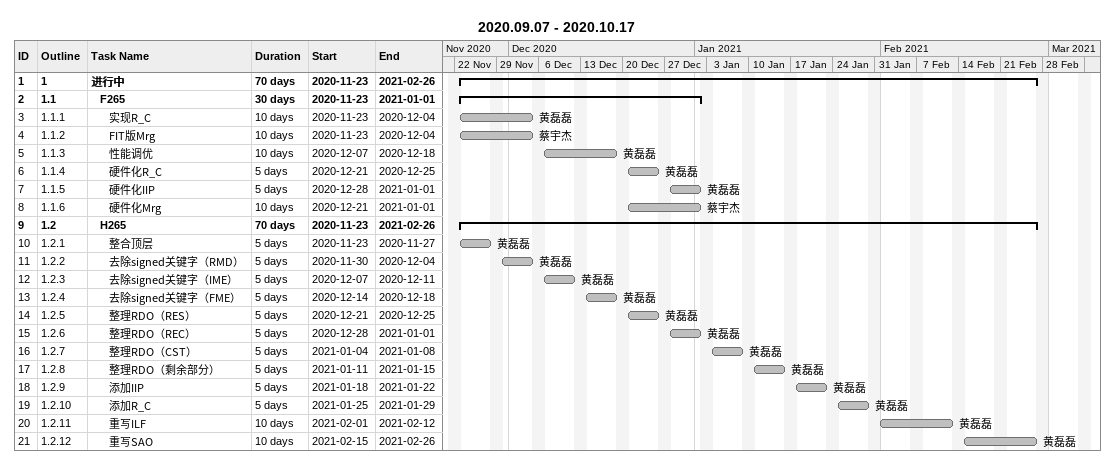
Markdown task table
2020.09.07 - 2020.10.17

| ID | WBS | Task | Duration | Start | Finish | Resources |
|---|---|---|---|---|---|---|
| 1 | 1 | **进行中** | 70d | 2020-11-23 | 2021-02-26 |  |
| 2 | 1.1 | **F265** | 30d | 2020-11-23 | 2021-01-01 |  |
| 3 | 1.1.1 | 实现R_C | 10d | 2020-11-23 | 2020-12-04 | 黄磊磊 |
| 4 | 1.1.2 | FIT版Mrg | 10d | 2020-11-23 | 2020-12-04 | 蔡宇杰 |
| 5 | 1.1.3 | 性能调优 | 10d | 2020-12-07 | 2020-12-18 | 黄磊磊 |
| 6 | 1.1.4 | 硬件化R_C | 5d | 2020-12-21 | 2020-12-25 | 黄磊磊 |
| 7 | 1.1.5 | 硬件化IIP | 5d | 2020-12-28 | 2021-01-01 | 黄磊磊 |
| 8 | 1.1.6 | 硬件化Mrg | 10d | 2020-12-21 | 2021-01-01 | 蔡宇杰 |
| 9 | 1.2 | **H265** | 70d | 2020-11-23 | 2021-02-26 |  |
| 10 | 1.2.1 | 整合顶层 | 5d | 2020-11-23 | 2020-11-27 | 黄磊磊 |
| 11 | 1.2.2 | 去除signed关键字（RMD） | 5d | 2020-11-30 | 2020-12-04 | 黄磊磊 |
| 12 | 1.2.3 | 去除signed关键字（IME） | 5d | 2020-12-07 | 2020-12-11 | 黄磊磊 |
| 13 | 1.2.4 | 去除signed关键字（FME） | 5d | 2020-12-14 | 2020-12-18 | 黄磊磊 |
| 14 | 1.2.5 | 整理RDO（RES） | 5d | 2020-12-21 | 2020-12-25 | 黄磊磊 |
| 15 | 1.2.6 | 整理RDO（REC） | 5d | 2020-12-28 | 2021-01-01 | 黄磊磊 |
| 16 | 1.2.7 | 整理RDO（CST） | 5d | 2021-01-04 | 2021-01-08 | 黄磊磊 |
| 17 | 1.2.8 | 整理RDO（剩余部分） | 5d | 2021-01-11 | 2021-01-15 | 黄磊磊 |
| 18 | 1.2.9 | 添加IIP | 5d | 2021-01-18 | 2021-01-22 | 黄磊磊 |
| 19 | 1.2.10 | 添加R_C | 5d | 2021-01-25 | 2021-01-29 | 黄磊磊 |
| 20 | 1.2.11 | 重写ILF | 10d | 2021-02-01 | 2021-02-12 | 黄磊磊 |
| 21 | 1.2.12 | 重写SAO | 10d | 2021-02-15 | 2021-02-26 | 黄磊磊 |
